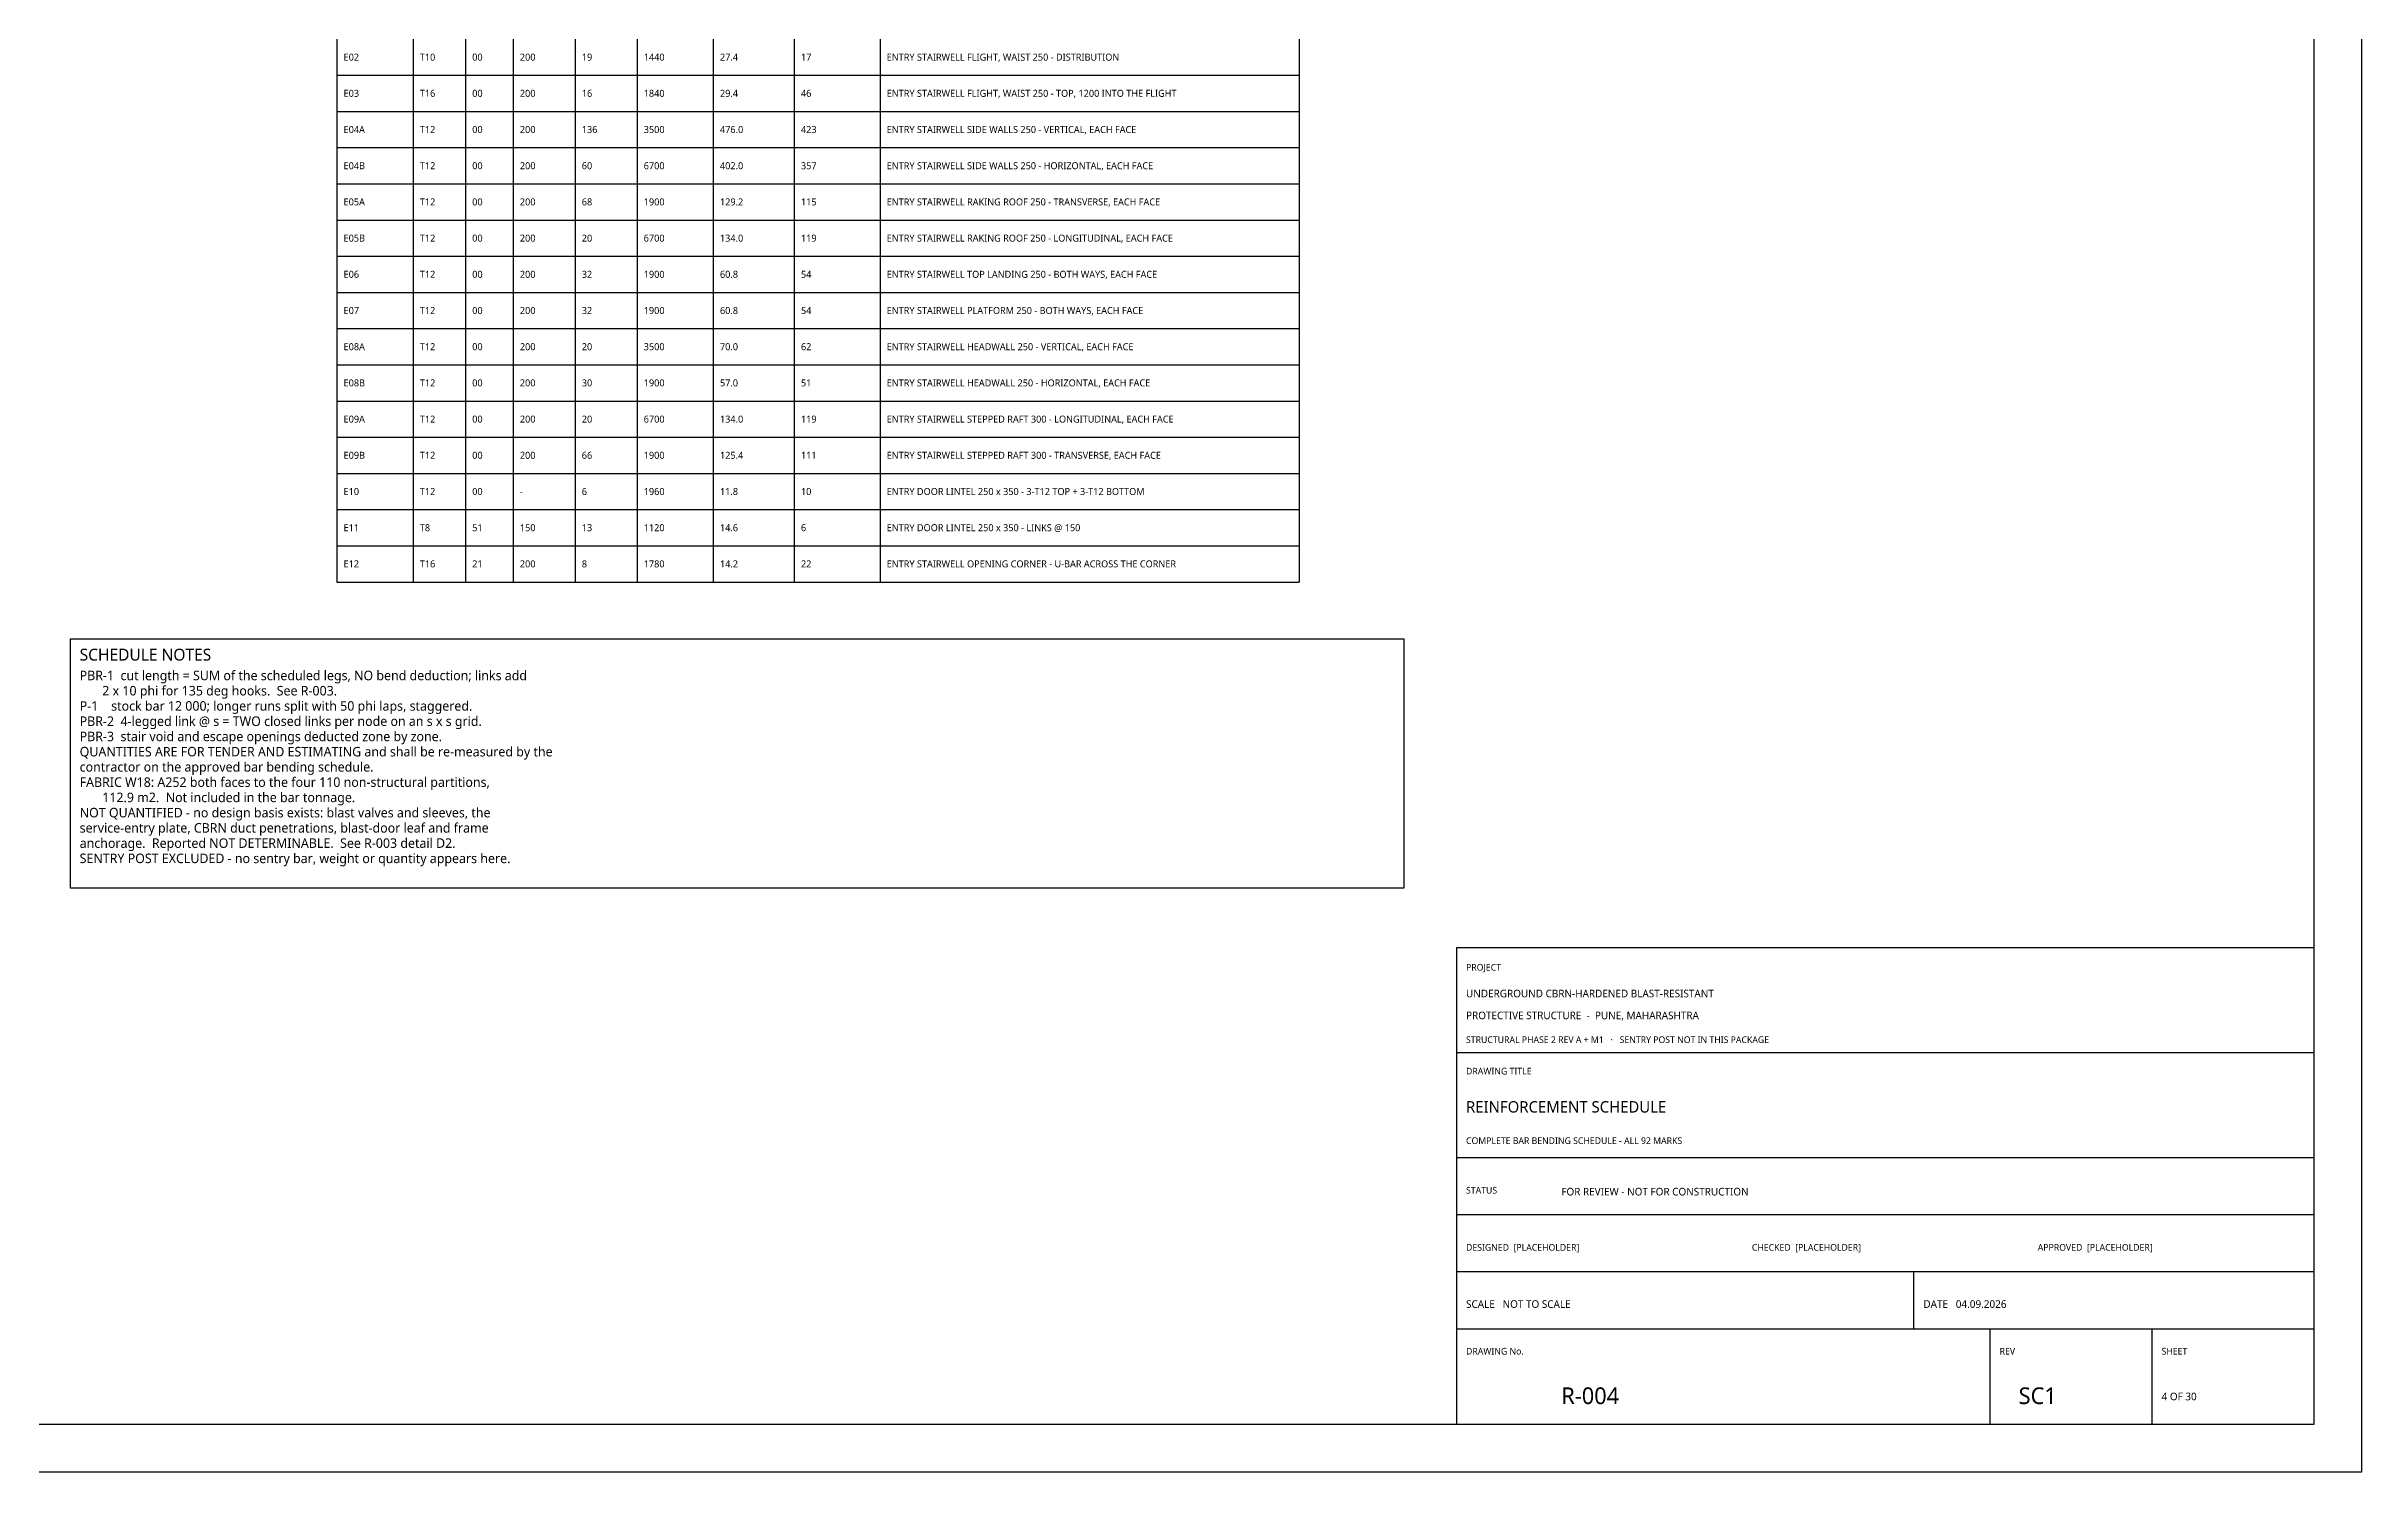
# Model space of a CAD drawing. Header units: millimetres. Extents: x 0 to 841, y 0 to 594.
# Drawn here: x 355 to 841, y 0 to 299.3 of the extents above; entities that cross this region are included whole.
import ezdxf

# ---------------------------------------------------------------- set-up
doc = ezdxf.new("R2010")
doc.units = ezdxf.units.MM
for name, color, linetype in [('S-BLAST', 1, 'Continuous'), ('S-NOTE', 7, 'Continuous'), ('S-TABLE', 7, 'Continuous'), ('S-TITLE', 7, 'Continuous')]:
    doc.layers.add(name, color=color, linetype=linetype)
doc.styles.add('OpenSans', font='OpenSans-Regular.ttf')

msp = doc.modelspace()

# ---------------------------------------------------------------- linework, layer by layer
at = {"layer": 'S-TABLE'}
for p, q in [((416, 544), (416, 186.8)), ((432, 544), (432, 186.8)), ((443, 544), (443, 186.8)), ((453, 544), (453, 186.8)), ((466, 544), (466, 186.8)), ((479, 544), (479, 186.8)), ((495, 544), (495, 186.8)), ((512, 544), (512, 186.8)), ((530, 544), (530, 186.8)), ((618, 544), (618, 186.8)), ((416, 293.2), (618, 293.2)), ((416, 285.6), (618, 285.6)), ((416, 278), (618, 278)), ((416, 270.4), (618, 270.4)), ((416, 262.8), (618, 262.8)), ((416, 255.2), (618, 255.2)), ((416, 247.6), (618, 247.6)), ((416, 240), (618, 240)), ((416, 232.4), (618, 232.4)), ((416, 224.8), (618, 224.8)), ((416, 217.2), (618, 217.2)), ((416, 209.6), (618, 209.6)), ((416, 202), (618, 202)), ((416, 194.4), (618, 194.4)), ((416, 186.8), (618, 186.8))]:
    msp.add_line(p, q, dxfattribs=at)
at = {"layer": 'S-TITLE'}
for p, q in [((651, 88), (831, 88)), ((651, 66), (831, 66)), ((651, 54), (831, 54)), ((651, 42), (831, 42)), ((747, 30), (747, 42)), ((651, 30), (831, 30)), ((763, 10), (763, 30)), ((797, 10), (797, 30))]:
    msp.add_line(p, q, dxfattribs=at)
for points in [[(0, 0), (841, 0), (841, 594), (0, 594)], [(10, 10), (831, 10), (831, 584), (10, 584)], [(360, 122.58), (640, 122.58), (640, 174.8), (360, 174.8)], [(651, 10), (831, 10), (831, 110), (651, 110)]]:
    msp.add_lwpolyline(points, close=True, dxfattribs=at)

# ---------------------------------------------------------------- texts
at = {"layer": 'S-BLAST', "style": 'OpenSans'}
msp.add_text('FOR REVIEW - NOT FOR CONSTRUCTION', height=1.6, dxfattribs=at).set_placement((673, 58))
at = {"layer": 'S-NOTE', "style": 'OpenSans'}
for s, p in [('PBR-1  cut length = SUM of the scheduled legs, NO bend deduction; links add', (362, 166.18)), ('P-1    stock bar 12 000; longer runs split with 50 phi laps, staggered.', (362, 159.78)), ('       2 x 10 phi for 135 deg hooks.  See R-003.', (362, 162.98)), ('PBR-2  4-legged link @ s = TWO closed links per node on an s x s grid.', (362, 156.58)), ('QUANTITIES ARE FOR TENDER AND ESTIMATING and shall be re-measured by the', (362, 150.18)), ('PBR-3  stair void and escape openings deducted zone by zone.', (362, 153.38)), ('contractor on the approved bar bending schedule.', (362, 146.98)), ('FABRIC W18: A252 both faces to the four 110 non-structural partitions,', (362, 143.78)), ('       112.9 m2.  Not included in the bar tonnage.', (362, 140.58)), ('service-entry plate, CBRN duct penetrations, blast-door leaf and frame', (362, 134.18)), ('NOT QUANTIFIED - no design basis exists: blast valves and sleeves, the', (362, 137.38)), ('anchorage.  Reported NOT DETERMINABLE.  See R-003 detail D2.', (362, 130.98)), ('SENTRY POST EXCLUDED - no sentry bar, weight or quantity appears here.', (362, 127.78))]:
    msp.add_text(s, height=2, dxfattribs=at).set_placement(p)
at = {"layer": 'S-TABLE', "style": 'OpenSans'}
for s, height, p in [('E02', 1.468, (417.4, 296.27)), ('T10', 1.468, (433.4, 296.27)), ('00', 1.468, (444.4, 296.27)), ('200', 1.468, (454.4, 296.27)), ('19', 1.468, (467.4, 296.27)), ('1440', 1.468, (480.4, 296.27)), ('27.4', 1.468, (496.4, 296.27)), ('17', 1.468, (513.4, 296.27)), ('ENTRY STAIRWELL FLIGHT, WAIST 250 - DISTRIBUTION', 1.4678, (531.4, 296.27)), ('E03', 1.468, (417.4, 288.67)), ('T16', 1.468, (433.4, 288.67)), ('00', 1.468, (444.4, 288.67)), ('200', 1.468, (454.4, 288.67)), ('16', 1.468, (467.4, 288.67)), ('1840', 1.468, (480.4, 288.67)), ('29.4', 1.468, (496.4, 288.67)), ('46', 1.468, (513.4, 288.67)), ('ENTRY STAIRWELL FLIGHT, WAIST 250 - TOP, 1200 INTO THE FLIGHT', 1.4678, (531.4, 288.67)), ('E04A', 1.468, (417.4, 281.07)), ('T12', 1.468, (433.4, 281.07)), ('00', 1.468, (444.4, 281.07)), ('200', 1.468, (454.4, 281.07)), ('136', 1.468, (467.4, 281.07)), ('3500', 1.468, (480.4, 281.07)), ('476.0', 1.468, (496.4, 281.07)), ('423', 1.468, (513.4, 281.07)), ('ENTRY STAIRWELL SIDE WALLS 250 - VERTICAL, EACH FACE', 1.4678, (531.4, 281.07)), ('E04B', 1.468, (417.4, 273.47)), ('T12', 1.468, (433.4, 273.47)), ('00', 1.468, (444.4, 273.47)), ('200', 1.468, (454.4, 273.47)), ('60', 1.468, (467.4, 273.47)), ('6700', 1.468, (480.4, 273.47)), ('402.0', 1.468, (496.4, 273.47)), ('357', 1.468, (513.4, 273.47)), ('ENTRY STAIRWELL SIDE WALLS 250 - HORIZONTAL, EACH FACE', 1.4678, (531.4, 273.47)), ('E05A', 1.468, (417.4, 265.87)), ('T12', 1.468, (433.4, 265.87)), ('00', 1.468, (444.4, 265.87)), ('200', 1.468, (454.4, 265.87)), ('68', 1.468, (467.4, 265.87)), ('1900', 1.468, (480.4, 265.87)), ('129.2', 1.468, (496.4, 265.87)), ('115', 1.468, (513.4, 265.87)), ('ENTRY STAIRWELL RAKING ROOF 250 - TRANSVERSE, EACH FACE', 1.4678, (531.4, 265.87)), ('E05B', 1.468, (417.4, 258.27)), ('T12', 1.468, (433.4, 258.27)), ('00', 1.468, (444.4, 258.27)), ('200', 1.468, (454.4, 258.27)), ('20', 1.468, (467.4, 258.27)), ('6700', 1.468, (480.4, 258.27)), ('134.0', 1.468, (496.4, 258.27)), ('119', 1.468, (513.4, 258.27)), ('ENTRY STAIRWELL RAKING ROOF 250 - LONGITUDINAL, EACH FACE', 1.4678, (531.4, 258.27)), ('E06', 1.468, (417.4, 250.67)), ('T12', 1.468, (433.4, 250.67)), ('00', 1.468, (444.4, 250.67)), ('200', 1.468, (454.4, 250.67)), ('32', 1.468, (467.4, 250.67)), ('1900', 1.468, (480.4, 250.67)), ('60.8', 1.468, (496.4, 250.67)), ('54', 1.468, (513.4, 250.67)), ('ENTRY STAIRWELL TOP LANDING 250 - BOTH WAYS, EACH FACE', 1.4678, (531.4, 250.67)), ('E07', 1.468, (417.4, 243.07)), ('T12', 1.468, (433.4, 243.07)), ('00', 1.468, (444.4, 243.07)), ('200', 1.468, (454.4, 243.07)), ('32', 1.468, (467.4, 243.07)), ('1900', 1.468, (480.4, 243.07)), ('60.8', 1.468, (496.4, 243.07)), ('54', 1.468, (513.4, 243.07)), ('ENTRY STAIRWELL PLATFORM 250 - BOTH WAYS, EACH FACE', 1.4678, (531.4, 243.07)), ('E08A', 1.468, (417.4, 235.47)), ('T12', 1.468, (433.4, 235.47)), ('00', 1.468, (444.4, 235.47)), ('200', 1.468, (454.4, 235.47)), ('20', 1.468, (467.4, 235.47)), ('3500', 1.468, (480.4, 235.47)), ('70.0', 1.468, (496.4, 235.47)), ('62', 1.468, (513.4, 235.47)), ('ENTRY STAIRWELL HEADWALL 250 - VERTICAL, EACH FACE', 1.4678, (531.4, 235.47)), ('E08B', 1.468, (417.4, 227.87)), ('T12', 1.468, (433.4, 227.87)), ('00', 1.468, (444.4, 227.87)), ('200', 1.468, (454.4, 227.87)), ('30', 1.468, (467.4, 227.87)), ('1900', 1.468, (480.4, 227.87)), ('57.0', 1.468, (496.4, 227.87)), ('51', 1.468, (513.4, 227.87)), ('ENTRY STAIRWELL HEADWALL 250 - HORIZONTAL, EACH FACE', 1.4678, (531.4, 227.87)), ('E09A', 1.468, (417.4, 220.27)), ('T12', 1.468, (433.4, 220.27)), ('00', 1.468, (444.4, 220.27)), ('200', 1.468, (454.4, 220.27)), ('20', 1.468, (467.4, 220.27)), ('6700', 1.468, (480.4, 220.27)), ('134.0', 1.468, (496.4, 220.27)), ('119', 1.468, (513.4, 220.27)), ('ENTRY STAIRWELL STEPPED RAFT 300 - LONGITUDINAL, EACH FACE', 1.4678, (531.4, 220.27)), ('E09B', 1.468, (417.4, 212.67)), ('T12', 1.468, (433.4, 212.67)), ('00', 1.468, (444.4, 212.67)), ('200', 1.468, (454.4, 212.67)), ('66', 1.468, (467.4, 212.67)), ('1900', 1.468, (480.4, 212.67)), ('125.4', 1.468, (496.4, 212.67)), ('111', 1.468, (513.4, 212.67)), ('ENTRY STAIRWELL STEPPED RAFT 300 - TRANSVERSE, EACH FACE', 1.4678, (531.4, 212.67)), ('E10', 1.468, (417.4, 205.07)), ('T12', 1.468, (433.4, 205.07)), ('00', 1.468, (444.4, 205.07)), ('-', 1.47, (454.4, 205.07)), ('6', 1.47, (467.4, 205.07)), ('1960', 1.468, (480.4, 205.07)), ('11.8', 1.468, (496.4, 205.07)), ('10', 1.468, (513.4, 205.07)), ('ENTRY DOOR LINTEL 250 x 350 - 3-T12 TOP + 3-T12 BOTTOM', 1.4678, (531.4, 205.07)), ('E11', 1.468, (417.4, 197.47)), ('T8', 1.468, (433.4, 197.47)), ('51', 1.468, (444.4, 197.47)), ('150', 1.468, (454.4, 197.47)), ('13', 1.468, (467.4, 197.47)), ('1120', 1.468, (480.4, 197.47)), ('14.6', 1.468, (496.4, 197.47)), ('6', 1.47, (513.4, 197.47)), ('ENTRY DOOR LINTEL 250 x 350 - LINKS @ 150', 1.4678, (531.4, 197.47)), ('E12', 1.468, (417.4, 189.87)), ('T16', 1.468, (433.4, 189.87)), ('21', 1.468, (444.4, 189.87)), ('200', 1.468, (454.4, 189.87)), ('8', 1.47, (467.4, 189.87)), ('1780', 1.468, (480.4, 189.87)), ('14.2', 1.468, (496.4, 189.87)), ('22', 1.468, (513.4, 189.87)), ('ENTRY STAIRWELL OPENING CORNER - U-BAR ACROSS THE CORNER', 1.4678, (531.4, 189.87))]:
    msp.add_text(s, height=height, dxfattribs=at).set_placement(p)
at = {"layer": 'S-TITLE', "style": 'OpenSans'}
for s, height, p in [('SCHEDULE NOTES', 2.5, (362, 170.3)), ('PROJECT', 1.4, (653, 105.2)), ('UNDERGROUND CBRN-HARDENED BLAST-RESISTANT', 1.6, (653, 99.6)), ('PROTECTIVE STRUCTURE  -  PUNE, MAHARASHTRA', 1.6, (653, 95)), ('STRUCTURAL PHASE 2 REV A + M1   ·   SENTRY POST NOT IN THIS PACKAGE', 1.4, (653, 90)), ('DRAWING TITLE', 1.4, (653, 83.4)), ('REINFORCEMENT SCHEDULE', 2.4, (653, 75.4)), ('COMPLETE BAR BENDING SCHEDULE - ALL 92 MARKS', 1.4, (653, 68.8)), ('STATUS', 1.4, (653, 58.4)), ('DESIGNED  [PLACEHOLDER]', 1.4, (653, 46.4)), ('CHECKED  [PLACEHOLDER]', 1.4, (713, 46.4)), ('APPROVED  [PLACEHOLDER]', 1.4, (773, 46.4)), ('SCALE   NOT TO SCALE', 1.6, (653, 34.4)), ('DATE   04.09.2026', 1.6, (749, 34.4)), ('DRAWING No.', 1.4, (653, 24.6)), ('REV', 1.4, (765, 24.6)), ('SHEET', 1.4, (799, 24.6)), ('R-004', 3.5, (673, 14.2)), ('SC1', 3.5, (769, 14.2)), ('4 OF 30', 1.6, (799, 15))]:
    msp.add_text(s, height=height, dxfattribs=at).set_placement(p)

doc.saveas('drawing.dxf')
